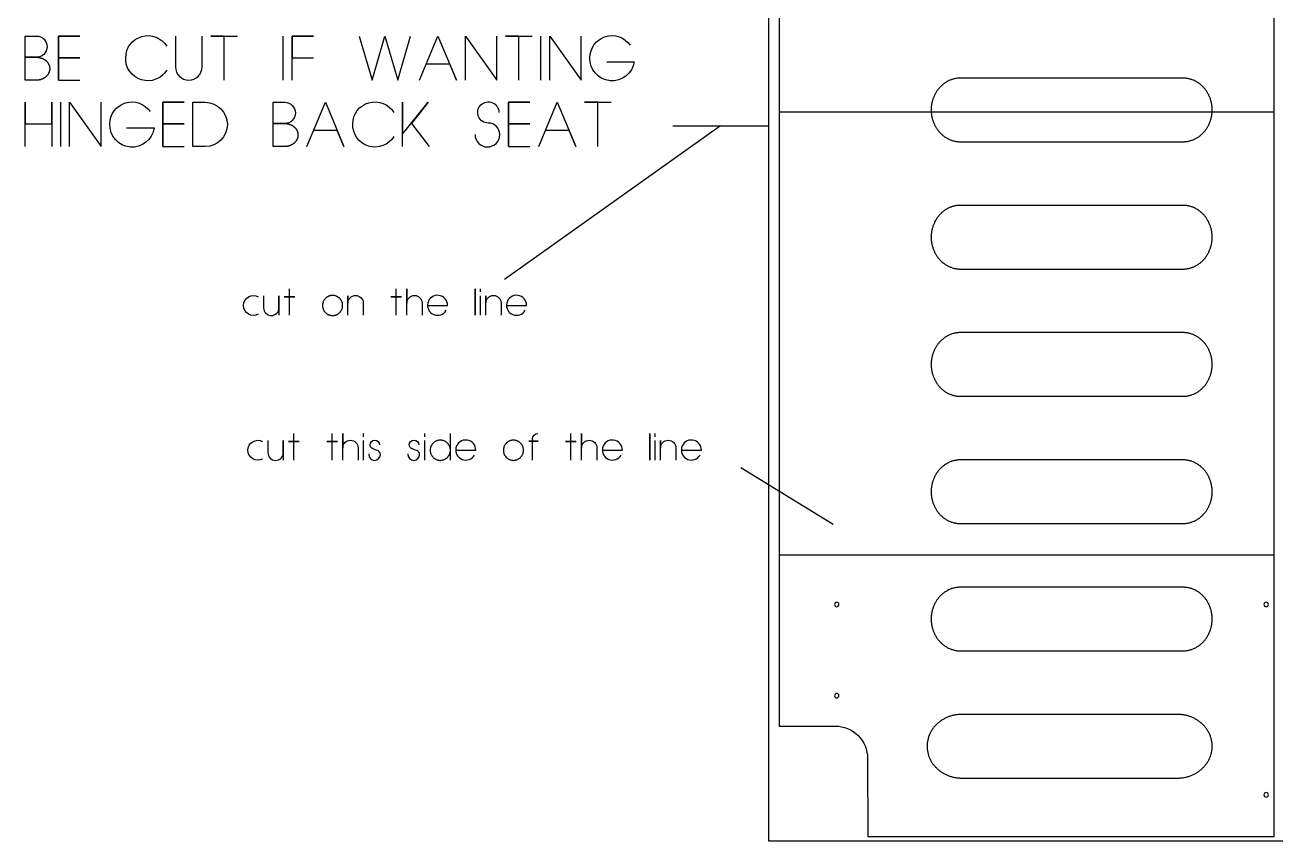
# Model space of a CAD drawing. Extents: x -841 to 5116, y -506 to 2808.
# Drawn here: x -841 to 574, y 0 to 923 of the extents above; entities that cross this region are included whole.
import ezdxf

# ---------------------------------------------------------------- set-up
doc = ezdxf.new("R2010")
doc.units = 0
for name, color, linetype in [('DEFAULT_LAYER', 1, 'CONTINUOUS'), ('DEFAULT_LAYER0', 1, 'CONTINUOUS'), ('LAYER_1', 18, 'CONTINUOUS'), ('T5_LOGOLAYER_2', 18, 'CONTINUOUS'), ('T5_LOGOLAYER_21', 18, 'CONTINUOUS')]:
    doc.layers.add(name, color=color, linetype=linetype)

msp = doc.modelspace()

# ---------------------------------------------------------------- linework, layer by layer
at = {"layer": 'DEFAULT_LAYER'}
for points in [[(12.3, 130), (75.7, 130, -0.414214), (112.3, 93.5), (112.4, 5), (572.3, 5), (572.3, 1643), (112.4, 1643), (112.4, 1557.7, -0.415394), (75.4, 1518), (12.4, 1518)], [(77.4, 270.1, 0.414214), (74.9, 267.6, 0.414214), (77.4, 265.1, 0.414214), (79.9, 267.6, 0.414214)], [(563.4, 270.1, 0.414214), (560.9, 267.6, 0.414214), (563.4, 265.1, 0.414214), (565.9, 267.6, 0.414214)]]:
    msp.add_lwpolyline(points, format="xyb", close=True, dxfattribs=at)
for points in [[(12.7, 825), (572.6, 825)], [(12.4, 323.6), (572.3, 323.6)]]:
    msp.add_lwpolyline(points, dxfattribs=at)
at = {"layer": 'DEFAULT_LAYER0'}
for points in [[(184.3, 827.2), (184.3, 826.3), (184.3, 825.3), (184.4, 824.4), (184.4, 823.5), (184.5, 822.6), (184.6, 821.7), (184.8, 820.8), (184.9, 819.9), (185.1, 819.1), (185.3, 818.2), (185.5, 817.3), (185.7, 816.5), (186, 815.7), (186.3, 814.8), (186.5, 814), (186.9, 813.2), (187.2, 812.4), (187.5, 811.6), (187.9, 810.8), (188.2, 810), (188.6, 809.3), (189, 808.5), (189.5, 807.8), (189.9, 807.1), (190.3, 806.4), (190.8, 805.7), (191.3, 805), (191.8, 804.3), (192.3, 803.6), (192.8, 803), (193.4, 802.4), (193.9, 801.7), (194.5, 801.1), (195.1, 800.5), (195.7, 800), (196.3, 799.4), (196.9, 798.9), (197.5, 798.3), (198.2, 797.8), (198.8, 797.3), (199.5, 796.9), (200.1, 796.4), (200.8, 796), (201.5, 795.5), (202.2, 795.1), (202.9, 794.7), (203.7, 794.4), (204.4, 794), (205.2, 793.7), (205.9, 793.4), (206.7, 793.1), (207.4, 792.8), (208.2, 792.6), (209, 792.3), (209.8, 792.1), (210.6, 791.9), (211.4, 791.8), (212.2, 791.6), (213, 791.5), (213.9, 791.4), (214.7, 791.3), (215.6, 791.2), (216.4, 791.2), (217.3, 791.2), (469.3, 791.2), (470.1, 791.2), (471, 791.2), (471.8, 791.3), (472.6, 791.4), (473.5, 791.5), (474.3, 791.6), (475.1, 791.8), (475.9, 791.9), (476.7, 792.1), (477.5, 792.3), (478.3, 792.6), (479.1, 792.8), (479.8, 793.1), (480.6, 793.4), (481.4, 793.7), (482.1, 794), (482.8, 794.4), (483.6, 794.7), (484.3, 795.1), (485, 795.5), (485.7, 796), (486.4, 796.4), (487, 796.9), (487.7, 797.3), (488.4, 797.8), (489, 798.3), (489.6, 798.9), (490.3, 799.4), (490.9, 800), (491.5, 800.5), (492, 801.1), (492.6, 801.7), (493.1, 802.4), (493.7, 803), (494.2, 803.6), (494.7, 804.3), (495.2, 805), (495.7, 805.7), (496.2, 806.4), (496.6, 807.1), (497.1, 807.8), (497.5, 808.5), (497.9, 809.3), (498.3, 810), (498.6, 810.8), (499, 811.6), (499.3, 812.4), (499.7, 813.2), (500, 814), (500.3, 814.8), (500.5, 815.7), (500.8, 816.5), (501, 817.3), (501.2, 818.2), (501.4, 819.1), (501.6, 819.9), (501.7, 820.8), (501.9, 821.7), (502, 822.6), (502.1, 823.5), (502.2, 824.4), (502.2, 825.3), (502.2, 826.3), (502.3, 827.2), (502.2, 828.1), (502.2, 829), (502.2, 830), (502.1, 830.9), (502, 831.8), (501.9, 832.7), (501.7, 833.6), (501.6, 834.5), (501.4, 835.3), (501.2, 836.2), (501, 837.1), (500.8, 837.9), (500.5, 838.7), (500.3, 839.6), (500, 840.4), (499.7, 841.2), (499.3, 842), (499, 842.8), (498.6, 843.6), (498.3, 844.4), (497.9, 845.1), (497.5, 845.9), (497.1, 846.6), (496.6, 847.3), (496.2, 848), (495.7, 848.7), (495.2, 849.4), (494.7, 850.1), (494.2, 850.8), (493.7, 851.4), (493.1, 852), (492.6, 852.7), (492, 853.3), (491.5, 853.8), (490.9, 854.4), (490.3, 855), (489.6, 855.5), (489, 856), (488.4, 856.6), (487.7, 857), (487, 857.5), (486.4, 858), (485.7, 858.4), (485, 858.9), (484.3, 859.3), (483.6, 859.6), (482.8, 860), (482.1, 860.4), (481.4, 860.7), (480.6, 861), (479.8, 861.3), (479.1, 861.6), (478.3, 861.8), (477.5, 862.1), (476.7, 862.3), (475.9, 862.5), (475.1, 862.6), (474.3, 862.8), (473.5, 862.9), (472.6, 863), (471.8, 863.1), (471, 863.2), (470.1, 863.2), (469.3, 863.2), (217.3, 863.2), (216.4, 863.2), (215.6, 863.2), (214.7, 863.1), (213.9, 863), (213, 862.9), (212.2, 862.8), (211.4, 862.6), (210.6, 862.5), (209.8, 862.3), (209, 862.1), (208.2, 861.8), (207.4, 861.6), (206.7, 861.3), (205.9, 861), (205.2, 860.7), (204.4, 860.4), (203.7, 860), (202.9, 859.6), (202.2, 859.3), (201.5, 858.9), (200.8, 858.4), (200.1, 858), (199.5, 857.5), (198.8, 857), (198.2, 856.6), (197.5, 856), (196.9, 855.5), (196.3, 855), (195.7, 854.4), (195.1, 853.8), (194.5, 853.3), (193.9, 852.7), (193.4, 852), (192.8, 851.4), (192.3, 850.8), (191.8, 850.1), (191.3, 849.4), (190.8, 848.7), (190.3, 848), (189.9, 847.3), (189.5, 846.6), (189, 845.9), (188.6, 845.1), (188.2, 844.4), (187.9, 843.6), (187.5, 842.8), (187.2, 842), (186.9, 841.2), (186.5, 840.4), (186.3, 839.6), (186, 838.7), (185.7, 837.9), (185.5, 837.1), (185.3, 836.2), (185.1, 835.3), (184.9, 834.5), (184.8, 833.6), (184.6, 832.7), (184.5, 831.8), (184.4, 830.9), (184.4, 830), (184.3, 829), (184.3, 828.1)], [(184.3, 683.2), (184.3, 682.3), (184.3, 681.3), (184.4, 680.4), (184.4, 679.5), (184.5, 678.6), (184.6, 677.7), (184.8, 676.8), (184.9, 675.9), (185.1, 675.1), (185.3, 674.2), (185.5, 673.3), (185.7, 672.5), (186, 671.7), (186.3, 670.8), (186.5, 670), (186.9, 669.2), (187.2, 668.4), (187.5, 667.6), (187.9, 666.8), (188.2, 666), (188.6, 665.3), (189, 664.5), (189.5, 663.8), (189.9, 663.1), (190.3, 662.4), (190.8, 661.7), (191.3, 661), (191.8, 660.3), (192.3, 659.6), (192.8, 659), (193.4, 658.4), (193.9, 657.7), (194.5, 657.1), (195.1, 656.5), (195.7, 656), (196.3, 655.4), (196.9, 654.9), (197.5, 654.3), (198.2, 653.8), (198.8, 653.3), (199.5, 652.9), (200.1, 652.4), (200.8, 652), (201.5, 651.5), (202.2, 651.1), (202.9, 650.7), (203.7, 650.4), (204.4, 650), (205.2, 649.7), (205.9, 649.4), (206.7, 649.1), (207.4, 648.8), (208.2, 648.6), (209, 648.3), (209.8, 648.1), (210.6, 647.9), (211.4, 647.8), (212.2, 647.6), (213, 647.5), (213.9, 647.4), (214.7, 647.3), (215.6, 647.2), (216.4, 647.2), (217.3, 647.2), (469.3, 647.2), (470.1, 647.2), (471, 647.2), (471.8, 647.3), (472.6, 647.4), (473.5, 647.5), (474.3, 647.6), (475.1, 647.8), (475.9, 647.9), (476.7, 648.1), (477.5, 648.3), (478.3, 648.6), (479.1, 648.8), (479.8, 649.1), (480.6, 649.4), (481.4, 649.7), (482.1, 650), (482.8, 650.4), (483.6, 650.7), (484.3, 651.1), (485, 651.5), (485.7, 652), (486.4, 652.4), (487, 652.9), (487.7, 653.3), (488.4, 653.8), (489, 654.3), (489.6, 654.9), (490.3, 655.4), (490.9, 656), (491.5, 656.5), (492, 657.1), (492.6, 657.7), (493.1, 658.4), (493.7, 659), (494.2, 659.6), (494.7, 660.3), (495.2, 661), (495.7, 661.7), (496.2, 662.4), (496.6, 663.1), (497.1, 663.8), (497.5, 664.5), (497.9, 665.3), (498.3, 666), (498.6, 666.8), (499, 667.6), (499.3, 668.4), (499.7, 669.2), (500, 670), (500.3, 670.8), (500.5, 671.7), (500.8, 672.5), (501, 673.3), (501.2, 674.2), (501.4, 675.1), (501.6, 675.9), (501.7, 676.8), (501.9, 677.7), (502, 678.6), (502.1, 679.5), (502.2, 680.4), (502.2, 681.3), (502.2, 682.3), (502.3, 683.2), (502.2, 684.1), (502.2, 685), (502.2, 686), (502.1, 686.9), (502, 687.8), (501.9, 688.7), (501.7, 689.6), (501.6, 690.5), (501.4, 691.3), (501.2, 692.2), (501, 693.1), (500.8, 693.9), (500.5, 694.7), (500.3, 695.6), (500, 696.4), (499.7, 697.2), (499.3, 698), (499, 698.8), (498.6, 699.6), (498.3, 700.4), (497.9, 701.1), (497.5, 701.9), (497.1, 702.6), (496.6, 703.3), (496.2, 704), (495.7, 704.7), (495.2, 705.4), (494.7, 706.1), (494.2, 706.8), (493.7, 707.4), (493.1, 708), (492.6, 708.7), (492, 709.3), (491.5, 709.8), (490.9, 710.4), (490.3, 711), (489.6, 711.5), (489, 712), (488.4, 712.6), (487.7, 713), (487, 713.5), (486.4, 714), (485.7, 714.4), (485, 714.9), (484.3, 715.3), (483.6, 715.6), (482.8, 716), (482.1, 716.4), (481.4, 716.7), (480.6, 717), (479.8, 717.3), (479.1, 717.6), (478.3, 717.8), (477.5, 718.1), (476.7, 718.3), (475.9, 718.5), (475.1, 718.6), (474.3, 718.8), (473.5, 718.9), (472.6, 719), (471.8, 719.1), (471, 719.2), (470.1, 719.2), (469.3, 719.2), (217.3, 719.2), (216.4, 719.2), (215.6, 719.2), (214.7, 719.1), (213.9, 719), (213, 718.9), (212.2, 718.8), (211.4, 718.6), (210.6, 718.5), (209.8, 718.3), (209, 718.1), (208.2, 717.8), (207.4, 717.6), (206.7, 717.3), (205.9, 717), (205.2, 716.7), (204.4, 716.4), (203.7, 716), (202.9, 715.6), (202.2, 715.3), (201.5, 714.9), (200.8, 714.4), (200.1, 714), (199.5, 713.5), (198.8, 713), (198.2, 712.6), (197.5, 712), (196.9, 711.5), (196.3, 711), (195.7, 710.4), (195.1, 709.8), (194.5, 709.3), (193.9, 708.7), (193.4, 708), (192.8, 707.4), (192.3, 706.8), (191.8, 706.1), (191.3, 705.4), (190.8, 704.7), (190.3, 704), (189.9, 703.3), (189.5, 702.6), (189, 701.9), (188.6, 701.1), (188.2, 700.4), (187.9, 699.6), (187.5, 698.8), (187.2, 698), (186.9, 697.2), (186.5, 696.4), (186.3, 695.6), (186, 694.7), (185.7, 693.9), (185.5, 693.1), (185.3, 692.2), (185.1, 691.3), (184.9, 690.5), (184.8, 689.6), (184.6, 688.7), (184.5, 687.8), (184.4, 686.9), (184.4, 686), (184.3, 685), (184.3, 684.1)], [(184.3, 539.2), (184.3, 538.3), (184.3, 537.3), (184.4, 536.4), (184.4, 535.5), (184.5, 534.6), (184.6, 533.7), (184.8, 532.8), (184.9, 531.9), (185.1, 531.1), (185.3, 530.2), (185.5, 529.3), (185.7, 528.5), (186, 527.7), (186.3, 526.8), (186.5, 526), (186.9, 525.2), (187.2, 524.4), (187.5, 523.6), (187.9, 522.8), (188.2, 522), (188.6, 521.3), (189, 520.5), (189.5, 519.8), (189.9, 519.1), (190.3, 518.4), (190.8, 517.7), (191.3, 517), (191.8, 516.3), (192.3, 515.6), (192.8, 515), (193.4, 514.4), (193.9, 513.7), (194.5, 513.1), (195.1, 512.5), (195.7, 512), (196.3, 511.4), (196.9, 510.9), (197.5, 510.3), (198.2, 509.8), (198.8, 509.3), (199.5, 508.9), (200.1, 508.4), (200.8, 508), (201.5, 507.5), (202.2, 507.1), (202.9, 506.7), (203.7, 506.4), (204.4, 506), (205.2, 505.7), (205.9, 505.4), (206.7, 505.1), (207.4, 504.8), (208.2, 504.6), (209, 504.3), (209.8, 504.1), (210.6, 503.9), (211.4, 503.8), (212.2, 503.6), (213, 503.5), (213.9, 503.4), (214.7, 503.3), (215.6, 503.2), (216.4, 503.2), (217.3, 503.2), (469.3, 503.2), (470.1, 503.2), (471, 503.2), (471.8, 503.3), (472.6, 503.4), (473.5, 503.5), (474.3, 503.6), (475.1, 503.8), (475.9, 503.9), (476.7, 504.1), (477.5, 504.3), (478.3, 504.6), (479.1, 504.8), (479.8, 505.1), (480.6, 505.4), (481.4, 505.7), (482.1, 506), (482.8, 506.4), (483.6, 506.7), (484.3, 507.1), (485, 507.5), (485.7, 508), (486.4, 508.4), (487, 508.9), (487.7, 509.3), (488.4, 509.8), (489, 510.3), (489.6, 510.9), (490.3, 511.4), (490.9, 512), (491.5, 512.5), (492, 513.1), (492.6, 513.7), (493.1, 514.4), (493.7, 515), (494.2, 515.6), (494.7, 516.3), (495.2, 517), (495.7, 517.7), (496.2, 518.4), (496.6, 519.1), (497.1, 519.8), (497.5, 520.5), (497.9, 521.3), (498.3, 522), (498.6, 522.8), (499, 523.6), (499.3, 524.4), (499.7, 525.2), (500, 526), (500.3, 526.8), (500.5, 527.7), (500.8, 528.5), (501, 529.3), (501.2, 530.2), (501.4, 531.1), (501.6, 531.9), (501.7, 532.8), (501.9, 533.7), (502, 534.6), (502.1, 535.5), (502.2, 536.4), (502.2, 537.3), (502.2, 538.3), (502.3, 539.2), (502.2, 540.1), (502.2, 541), (502.2, 542), (502.1, 542.9), (502, 543.8), (501.9, 544.7), (501.7, 545.6), (501.6, 546.5), (501.4, 547.3), (501.2, 548.2), (501, 549.1), (500.8, 549.9), (500.5, 550.7), (500.3, 551.6), (500, 552.4), (499.7, 553.2), (499.3, 554), (499, 554.8), (498.6, 555.6), (498.3, 556.4), (497.9, 557.1), (497.5, 557.9), (497.1, 558.6), (496.6, 559.3), (496.2, 560), (495.7, 560.7), (495.2, 561.4), (494.7, 562.1), (494.2, 562.8), (493.7, 563.4), (493.1, 564), (492.6, 564.7), (492, 565.3), (491.5, 565.8), (490.9, 566.4), (490.3, 567), (489.6, 567.5), (489, 568), (488.4, 568.6), (487.7, 569), (487, 569.5), (486.4, 570), (485.7, 570.4), (485, 570.9), (484.3, 571.3), (483.6, 571.6), (482.8, 572), (482.1, 572.4), (481.4, 572.7), (480.6, 573), (479.8, 573.3), (479.1, 573.6), (478.3, 573.8), (477.5, 574.1), (476.7, 574.3), (475.9, 574.5), (475.1, 574.6), (474.3, 574.8), (473.5, 574.9), (472.6, 575), (471.8, 575.1), (471, 575.2), (470.1, 575.2), (469.3, 575.2), (217.3, 575.2), (216.4, 575.2), (215.6, 575.2), (214.7, 575.1), (213.9, 575), (213, 574.9), (212.2, 574.8), (211.4, 574.6), (210.6, 574.5), (209.8, 574.3), (209, 574.1), (208.2, 573.8), (207.4, 573.6), (206.7, 573.3), (205.9, 573), (205.2, 572.7), (204.4, 572.4), (203.7, 572), (202.9, 571.6), (202.2, 571.3), (201.5, 570.9), (200.8, 570.4), (200.1, 570), (199.5, 569.5), (198.8, 569), (198.2, 568.6), (197.5, 568), (196.9, 567.5), (196.3, 567), (195.7, 566.4), (195.1, 565.8), (194.5, 565.3), (193.9, 564.7), (193.4, 564), (192.8, 563.4), (192.3, 562.8), (191.8, 562.1), (191.3, 561.4), (190.8, 560.7), (190.3, 560), (189.9, 559.3), (189.5, 558.6), (189, 557.9), (188.6, 557.1), (188.2, 556.4), (187.9, 555.6), (187.5, 554.8), (187.2, 554), (186.9, 553.2), (186.5, 552.4), (186.3, 551.6), (186, 550.7), (185.7, 549.9), (185.5, 549.1), (185.3, 548.2), (185.1, 547.3), (184.9, 546.5), (184.8, 545.6), (184.6, 544.7), (184.5, 543.8), (184.4, 542.9), (184.4, 542), (184.3, 541), (184.3, 540.1)], [(184.2, 395.2), (184.3, 394.3), (184.3, 393.3), (184.3, 392.4), (184.4, 391.5), (184.5, 390.6), (184.6, 389.7), (184.8, 388.8), (184.9, 387.9), (185.1, 387.1), (185.3, 386.2), (185.5, 385.3), (185.7, 384.5), (186, 383.6), (186.2, 382.8), (186.5, 382), (186.8, 381.2), (187.2, 380.4), (187.5, 379.6), (187.9, 378.8), (188.2, 378), (188.6, 377.3), (189, 376.5), (189.4, 375.8), (189.9, 375.1), (190.3, 374.4), (190.8, 373.7), (191.3, 373), (191.8, 372.3), (192.3, 371.6), (192.8, 371), (193.4, 370.4), (193.9, 369.7), (194.5, 369.1), (195.1, 368.5), (195.6, 368), (196.3, 367.4), (196.9, 366.9), (197.5, 366.3), (198.1, 365.8), (198.8, 365.3), (199.5, 364.9), (200.1, 364.4), (200.8, 364), (201.5, 363.5), (202.2, 363.1), (202.9, 362.7), (203.7, 362.4), (204.4, 362), (205.1, 361.7), (205.9, 361.4), (206.7, 361.1), (207.4, 360.8), (208.2, 360.6), (209, 360.3), (209.8, 360.1), (210.6, 359.9), (211.4, 359.8), (212.2, 359.6), (213, 359.5), (213.9, 359.4), (214.7, 359.3), (215.5, 359.2), (216.4, 359.2), (217.2, 359.2), (469.3, 359.2), (470.1, 359.2), (471, 359.2), (471.8, 359.3), (472.6, 359.4), (473.5, 359.5), (474.3, 359.6), (475.1, 359.8), (475.9, 359.9), (476.7, 360.1), (477.5, 360.3), (478.3, 360.6), (479.1, 360.8), (479.8, 361.1), (480.6, 361.4), (481.4, 361.7), (482.1, 362), (482.8, 362.4), (483.6, 362.7), (484.3, 363.1), (485, 363.5), (485.7, 364), (486.4, 364.4), (487, 364.9), (487.7, 365.3), (488.4, 365.8), (489, 366.3), (489.6, 366.9), (490.2, 367.4), (490.8, 368), (491.4, 368.5), (492, 369.1), (492.6, 369.7), (493.1, 370.4), (493.7, 371), (494.2, 371.6), (494.7, 372.3), (495.2, 373), (495.7, 373.7), (496.2, 374.4), (496.6, 375.1), (497, 375.8), (497.5, 376.5), (497.9, 377.3), (498.3, 378), (498.6, 378.8), (499, 379.6), (499.3, 380.4), (499.7, 381.2), (500, 382), (500.2, 382.8), (500.5, 383.6), (500.8, 384.5), (501, 385.3), (501.2, 386.2), (501.4, 387.1), (501.6, 387.9), (501.7, 388.8), (501.9, 389.7), (502, 390.6), (502.1, 391.5), (502.1, 392.4), (502.2, 393.3), (502.2, 394.3), (502.2, 395.2), (502.2, 396.1), (502.2, 397), (502.1, 398), (502.1, 398.9), (502, 399.8), (501.9, 400.7), (501.7, 401.6), (501.6, 402.4), (501.4, 403.3), (501.2, 404.2), (501, 405), (500.8, 405.9), (500.5, 406.7), (500.2, 407.6), (500, 408.4), (499.7, 409.2), (499.3, 410), (499, 410.8), (498.6, 411.6), (498.3, 412.4), (497.9, 413.1), (497.5, 413.9), (497, 414.6), (496.6, 415.3), (496.2, 416), (495.7, 416.7), (495.2, 417.4), (494.7, 418.1), (494.2, 418.8), (493.7, 419.4), (493.1, 420), (492.6, 420.6), (492, 421.3), (491.4, 421.8), (490.8, 422.4), (490.2, 423), (489.6, 423.5), (489, 424), (488.4, 424.6), (487.7, 425), (487, 425.5), (486.4, 426), (485.7, 426.4), (485, 426.8), (484.3, 427.3), (483.6, 427.6), (482.8, 428), (482.1, 428.4), (481.4, 428.7), (480.6, 429), (479.8, 429.3), (479.1, 429.6), (478.3, 429.8), (477.5, 430.1), (476.7, 430.3), (475.9, 430.5), (475.1, 430.6), (474.3, 430.8), (473.5, 430.9), (472.6, 431), (471.8, 431.1), (471, 431.1), (470.1, 431.2), (469.3, 431.2), (217.2, 431.2), (216.4, 431.2), (215.5, 431.1), (214.7, 431.1), (213.9, 431), (213, 430.9), (212.2, 430.8), (211.4, 430.6), (210.6, 430.5), (209.8, 430.3), (209, 430.1), (208.2, 429.8), (207.4, 429.6), (206.7, 429.3), (205.9, 429), (205.1, 428.7), (204.4, 428.4), (203.7, 428), (202.9, 427.6), (202.2, 427.3), (201.5, 426.8), (200.8, 426.4), (200.1, 426), (199.5, 425.5), (198.8, 425), (198.1, 424.6), (197.5, 424), (196.9, 423.5), (196.3, 423), (195.6, 422.4), (195.1, 421.8), (194.5, 421.3), (193.9, 420.6), (193.4, 420), (192.8, 419.4), (192.3, 418.8), (191.8, 418.1), (191.3, 417.4), (190.8, 416.7), (190.3, 416), (189.9, 415.3), (189.4, 414.6), (189, 413.9), (188.6, 413.1), (188.2, 412.4), (187.9, 411.6), (187.5, 410.8), (187.2, 410), (186.8, 409.2), (186.5, 408.4), (186.2, 407.6), (186, 406.7), (185.7, 405.9), (185.5, 405), (185.3, 404.2), (185.1, 403.3), (184.9, 402.4), (184.8, 401.6), (184.6, 400.7), (184.5, 399.8), (184.4, 398.9), (184.3, 398), (184.3, 397), (184.3, 396.1)], [(184.3, 251.2), (184.3, 250.2), (184.3, 249.3), (184.4, 248.4), (184.4, 247.5), (184.5, 246.6), (184.6, 245.7), (184.8, 244.8), (184.9, 243.9), (185.1, 243), (185.3, 242.2), (185.5, 241.3), (185.7, 240.4), (186, 239.6), (186.3, 238.8), (186.5, 238), (186.9, 237.1), (187.2, 236.3), (187.5, 235.5), (187.9, 234.8), (188.2, 234), (188.6, 233.2), (189, 232.5), (189.5, 231.7), (189.9, 231), (190.3, 230.3), (190.8, 229.6), (191.3, 228.9), (191.8, 228.3), (192.3, 227.6), (192.8, 226.9), (193.4, 226.3), (193.9, 225.7), (194.5, 225.1), (195.1, 224.5), (195.7, 223.9), (196.3, 223.4), (196.9, 222.8), (197.5, 222.3), (198.2, 221.8), (198.8, 221.3), (199.5, 220.8), (200.1, 220.4), (200.8, 219.9), (201.5, 219.5), (202.2, 219.1), (202.9, 218.7), (203.7, 218.3), (204.4, 218), (205.2, 217.7), (205.9, 217.3), (206.7, 217), (207.4, 216.8), (208.2, 216.5), (209, 216.3), (209.8, 216.1), (210.6, 215.9), (211.4, 215.7), (212.2, 215.6), (213, 215.4), (213.9, 215.3), (214.7, 215.3), (215.6, 215.2), (216.4, 215.2), (217.3, 215.2), (469.3, 215.2), (470.1, 215.2), (471, 215.2), (471.8, 215.3), (472.6, 215.3), (473.5, 215.4), (474.3, 215.6), (475.1, 215.7), (475.9, 215.9), (476.7, 216.1), (477.5, 216.3), (478.3, 216.5), (479.1, 216.8), (479.8, 217), (480.6, 217.3), (481.4, 217.7), (482.1, 218), (482.8, 218.3), (483.6, 218.7), (484.3, 219.1), (485, 219.5), (485.7, 219.9), (486.4, 220.4), (487, 220.8), (487.7, 221.3), (488.4, 221.8), (489, 222.3), (489.6, 222.8), (490.3, 223.4), (490.9, 223.9), (491.5, 224.5), (492, 225.1), (492.6, 225.7), (493.1, 226.3), (493.7, 226.9), (494.2, 227.6), (494.7, 228.3), (495.2, 228.9), (495.7, 229.6), (496.2, 230.3), (496.6, 231), (497.1, 231.7), (497.5, 232.5), (497.9, 233.2), (498.3, 234), (498.6, 234.8), (499, 235.5), (499.3, 236.3), (499.7, 237.1), (500, 238), (500.3, 238.8), (500.5, 239.6), (500.8, 240.4), (501, 241.3), (501.2, 242.2), (501.4, 243), (501.6, 243.9), (501.7, 244.8), (501.9, 245.7), (502, 246.6), (502.1, 247.5), (502.2, 248.4), (502.2, 249.3), (502.2, 250.2), (502.3, 251.2), (502.2, 252.1), (502.2, 253), (502.2, 253.9), (502.1, 254.8), (502, 255.7), (501.9, 256.6), (501.7, 257.5), (501.6, 258.4), (501.4, 259.3), (501.2, 260.2), (501, 261), (500.8, 261.9), (500.5, 262.7), (500.3, 263.5), (500, 264.4), (499.7, 265.2), (499.3, 266), (499, 266.8), (498.6, 267.5), (498.3, 268.3), (497.9, 269.1), (497.5, 269.8), (497.1, 270.6), (496.6, 271.3), (496.2, 272), (495.7, 272.7), (495.2, 273.4), (494.7, 274.1), (494.2, 274.7), (493.7, 275.4), (493.1, 276), (492.6, 276.6), (492, 277.2), (491.5, 277.8), (490.9, 278.4), (490.3, 278.9), (489.6, 279.5), (489, 280), (488.4, 280.5), (487.7, 281), (487, 281.5), (486.4, 281.9), (485.7, 282.4), (485, 282.8), (484.3, 283.2), (483.6, 283.6), (482.8, 284), (482.1, 284.3), (481.4, 284.7), (480.6, 285), (479.8, 285.3), (479.1, 285.5), (478.3, 285.8), (477.5, 286), (476.7, 286.2), (475.9, 286.4), (475.1, 286.6), (474.3, 286.7), (473.5, 286.9), (472.6, 287), (471.8, 287), (471, 287.1), (470.1, 287.1), (469.3, 287.2), (217.3, 287.2), (216.4, 287.1), (215.6, 287.1), (214.7, 287), (213.9, 287), (213, 286.9), (212.2, 286.7), (211.4, 286.6), (210.6, 286.4), (209.8, 286.2), (209, 286), (208.2, 285.8), (207.4, 285.5), (206.7, 285.3), (205.9, 285), (205.2, 284.7), (204.4, 284.3), (203.7, 284), (202.9, 283.6), (202.2, 283.2), (201.5, 282.8), (200.8, 282.4), (200.1, 281.9), (199.5, 281.5), (198.8, 281), (198.2, 280.5), (197.5, 280), (196.9, 279.5), (196.3, 278.9), (195.7, 278.4), (195.1, 277.8), (194.5, 277.2), (193.9, 276.6), (193.4, 276), (192.8, 275.4), (192.3, 274.7), (191.8, 274.1), (191.3, 273.4), (190.8, 272.7), (190.3, 272), (189.9, 271.3), (189.5, 270.6), (189, 269.8), (188.6, 269.1), (188.2, 268.3), (187.9, 267.5), (187.5, 266.8), (187.2, 266), (186.9, 265.2), (186.5, 264.4), (186.3, 263.5), (186, 262.7), (185.7, 261.9), (185.5, 261), (185.3, 260.2), (185.1, 259.3), (184.9, 258.4), (184.8, 257.5), (184.6, 256.6), (184.5, 255.7), (184.4, 254.8), (184.4, 253.9), (184.3, 253), (184.3, 252.1)], [(179.7, 107.2), (179.7, 106.3), (179.7, 105.3), (179.8, 104.4), (179.9, 103.5), (180, 102.6), (180.1, 101.7), (180.3, 100.8), (180.5, 99.9), (180.7, 99.1), (180.9, 98.2), (181.1, 97.3), (181.4, 96.5), (181.7, 95.7), (182, 94.8), (182.4, 94), (182.7, 93.2), (183.1, 92.4), (183.5, 91.6), (183.9, 90.8), (184.4, 90), (184.8, 89.3), (185.3, 88.5), (185.8, 87.8), (186.3, 87.1), (186.9, 86.4), (187.4, 85.7), (188, 85), (188.6, 84.3), (189.2, 83.6), (189.8, 83), (190.5, 82.4), (191.1, 81.7), (191.8, 81.1), (192.5, 80.5), (193.2, 80), (193.9, 79.4), (194.6, 78.9), (195.4, 78.3), (196.1, 77.8), (196.9, 77.3), (197.7, 76.9), (198.5, 76.4), (199.3, 76), (200.1, 75.5), (201, 75.1), (201.8, 74.7), (202.7, 74.4), (203.5, 74), (204.4, 73.7), (205.3, 73.4), (206.2, 73.1), (207.1, 72.8), (208.1, 72.6), (209, 72.3), (209.9, 72.1), (210.9, 71.9), (211.8, 71.8), (212.8, 71.6), (213.8, 71.5), (214.8, 71.4), (215.8, 71.3), (216.8, 71.2), (217.8, 71.2), (218.8, 71.2), (463.2, 71.2), (464.2, 71.2), (465.2, 71.2), (466.2, 71.3), (467.2, 71.4), (468.1, 71.5), (469.1, 71.6), (470.1, 71.8), (471, 71.9), (472, 72.1), (472.9, 72.3), (473.9, 72.6), (474.8, 72.8), (475.7, 73.1), (476.6, 73.4), (477.5, 73.7), (478.4, 74), (479.2, 74.4), (480.1, 74.7), (481, 75.1), (481.8, 75.5), (482.6, 76), (483.4, 76.4), (484.2, 76.9), (485, 77.3), (485.8, 77.8), (486.6, 78.3), (487.3, 78.9), (488, 79.4), (488.7, 80), (489.4, 80.5), (490.1, 81.1), (490.8, 81.7), (491.5, 82.4), (492.1, 83), (492.7, 83.6), (493.3, 84.3), (493.9, 85), (494.5, 85.7), (495, 86.4), (495.6, 87.1), (496.1, 87.8), (496.6, 88.5), (497.1, 89.3), (497.5, 90), (498, 90.8), (498.4, 91.6), (498.8, 92.4), (499.2, 93.2), (499.5, 94), (499.9, 94.8), (500.2, 95.7), (500.5, 96.5), (500.8, 97.3), (501, 98.2), (501.3, 99.1), (501.5, 99.9), (501.6, 100.8), (501.8, 101.7), (501.9, 102.6), (502.1, 103.5), (502.1, 104.4), (502.2, 105.3), (502.2, 106.3), (502.3, 107.2), (502.2, 108.1), (502.2, 109), (502.1, 110), (502.1, 110.9), (501.9, 111.8), (501.8, 112.7), (501.6, 113.6), (501.5, 114.5), (501.3, 115.3), (501, 116.2), (500.8, 117.1), (500.5, 117.9), (500.2, 118.7), (499.9, 119.6), (499.5, 120.4), (499.2, 121.2), (498.8, 122), (498.4, 122.8), (498, 123.6), (497.5, 124.4), (497.1, 125.1), (496.6, 125.9), (496.1, 126.6), (495.6, 127.3), (495, 128), (494.5, 128.7), (493.9, 129.4), (493.3, 130.1), (492.7, 130.8), (492.1, 131.4), (491.5, 132), (490.8, 132.7), (490.1, 133.3), (489.4, 133.8), (488.7, 134.4), (488, 135), (487.3, 135.5), (486.6, 136), (485.8, 136.6), (485, 137), (484.2, 137.5), (483.4, 138), (482.6, 138.4), (481.8, 138.9), (481, 139.3), (480.1, 139.6), (479.2, 140), (478.4, 140.4), (477.5, 140.7), (476.6, 141), (475.7, 141.3), (474.8, 141.6), (473.9, 141.8), (472.9, 142.1), (472, 142.3), (471, 142.5), (470.1, 142.6), (469.1, 142.8), (468.1, 142.9), (467.2, 143), (466.2, 143.1), (465.2, 143.2), (464.2, 143.2), (463.2, 143.2), (218.8, 143.2), (217.8, 143.2), (216.8, 143.2), (215.8, 143.1), (214.8, 143), (213.8, 142.9), (212.8, 142.8), (211.8, 142.6), (210.9, 142.5), (209.9, 142.3), (209, 142.1), (208.1, 141.8), (207.1, 141.6), (206.2, 141.3), (205.3, 141), (204.4, 140.7), (203.5, 140.4), (202.7, 140), (201.8, 139.6), (201, 139.3), (200.1, 138.9), (199.3, 138.4), (198.5, 138), (197.7, 137.5), (196.9, 137), (196.1, 136.6), (195.4, 136), (194.6, 135.5), (193.9, 135), (193.2, 134.4), (192.5, 133.8), (191.8, 133.3), (191.1, 132.7), (190.5, 132), (189.8, 131.4), (189.2, 130.8), (188.6, 130.1), (188, 129.4), (187.4, 128.7), (186.9, 128), (186.3, 127.3), (185.8, 126.6), (185.3, 125.9), (184.8, 125.1), (184.4, 124.4), (183.9, 123.6), (183.5, 122.8), (183.1, 122), (182.7, 121.2), (182.4, 120.4), (182, 119.6), (181.7, 118.7), (181.4, 117.9), (181.1, 117.1), (180.9, 116.2), (180.7, 115.3), (180.5, 114.5), (180.3, 113.6), (180.1, 112.7), (180, 111.8), (179.9, 110.9), (179.8, 110), (179.7, 109), (179.7, 108.1)]]:
    msp.add_lwpolyline(points, close=True, dxfattribs=at)
for points in [[(77.4, 166.9, 0.414214), (74.9, 164.4, 0.414214), (77.4, 161.9, 0.414214), (79.9, 164.4, 0.414214)], [(563.4, 54.7, 0.414214), (560.9, 52.2, 0.414214), (563.4, 49.7, 0.414214), (565.9, 52.2, 0.414214)]]:
    msp.add_lwpolyline(points, format="xyb", close=True, dxfattribs=at)
at = {"layer": 'LAYER_1'}
msp.add_lwpolyline([(0, 0), (1220, 0), (1220, 2440), (0, 2440)], close=True, dxfattribs=at)
at = {"layer": 'T5_LOGOLAYER_2'}
for points in [[(-841.2, 860.8), (-841.2, 910.8), (-828.2, 910.8, -1), (-828.2, 886.8), (-841.2, 886.8), (-828.2, 886.8), (-827.8, 886.8), (-827.5, 886.8), (-827.1, 886.8), (-826.7, 886.8), (-826.3, 886.7), (-826, 886.7), (-825.6, 886.6), (-825.2, 886.6), (-824.9, 886.5), (-824.5, 886.4), (-824.1, 886.3), (-823.8, 886.3), (-823.4, 886.2), (-823.1, 886), (-822.8, 885.9), (-822.4, 885.8), (-822.1, 885.7), (-821.8, 885.6), (-821.4, 885.4), (-821.1, 885.3), (-820.8, 885.1), (-820.5, 885), (-820.2, 884.8), (-819.9, 884.6), (-819.6, 884.4), (-819.3, 884.3), (-819, 884.1), (-818.7, 883.9), (-818.5, 883.7), (-818.2, 883.5), (-817.9, 883.2), (-817.7, 883), (-817.4, 882.8), (-817.2, 882.6), (-816.9, 882.3), (-816.7, 882.1), (-816.5, 881.9), (-816.3, 881.6), (-816, 881.4), (-815.8, 881.1), (-815.6, 880.8), (-815.5, 880.6), (-815.3, 880.3), (-815.1, 880), (-814.9, 879.8), (-814.8, 879.5), (-814.6, 879.2), (-814.5, 878.9), (-814.3, 878.6), (-814.2, 878.3), (-814.1, 878), (-814, 877.7), (-813.9, 877.4), (-813.8, 877.1), (-813.7, 876.8), (-813.6, 876.5), (-813.5, 876.1), (-813.5, 875.8), (-813.4, 875.5), (-813.4, 875.2), (-813.3, 874.8), (-813.3, 874.5), (-813.3, 874.2), (-813.3, 873.8), (-813.3, 873.5), (-813.3, 873.2), (-813.3, 872.8), (-813.4, 872.5), (-813.4, 872.2), (-813.5, 871.9), (-813.5, 871.5), (-813.6, 871.2), (-813.7, 870.9), (-813.8, 870.6), (-813.9, 870.3), (-814, 870), (-814.1, 869.7), (-814.2, 869.4), (-814.3, 869.1), (-814.5, 868.8), (-814.6, 868.5), (-814.8, 868.2), (-814.9, 867.9), (-815.1, 867.6), (-815.3, 867.4), (-815.5, 867.1), (-815.6, 866.8), (-815.8, 866.6), (-816, 866.3), (-816.3, 866.1), (-816.5, 865.8), (-816.7, 865.6), (-816.9, 865.3), (-817.2, 865.1), (-817.4, 864.9), (-817.7, 864.6), (-817.9, 864.4), (-818.2, 864.2), (-818.5, 864), (-818.7, 863.8), (-819, 863.6), (-819.3, 863.4), (-819.6, 863.2), (-819.9, 863.1), (-820.2, 862.9), (-820.5, 862.7), (-820.8, 862.6), (-821.1, 862.4), (-821.4, 862.3), (-821.8, 862.1), (-822.1, 862), (-822.4, 861.9), (-822.8, 861.7), (-823.1, 861.6), (-823.4, 861.5), (-823.8, 861.4), (-824.1, 861.3), (-824.5, 861.2), (-824.9, 861.2), (-825.2, 861.1), (-825.6, 861), (-826, 861), (-826.3, 860.9), (-826.7, 860.9), (-827.1, 860.9), (-827.5, 860.9), (-827.8, 860.8), (-828.2, 860.8)], [(-651.2, 785.8), (-651.2, 835.8), (-637.2, 835.8, -1), (-637.2, 785.8)], [(-560.3, 785.8), (-560.3, 835.8), (-547.3, 835.8, -1), (-547.3, 811.8), (-560.3, 811.8), (-547.3, 811.8), (-546.9, 811.8), (-546.5, 811.8), (-546.1, 811.8), (-545.7, 811.8), (-545.4, 811.7), (-545, 811.7), (-544.6, 811.6), (-544.2, 811.6), (-543.9, 811.5), (-543.5, 811.4), (-543.2, 811.3), (-542.8, 811.3), (-542.5, 811.2), (-542.1, 811), (-541.8, 810.9), (-541.4, 810.8), (-541.1, 810.7), (-540.8, 810.6), (-540.5, 810.4), (-540.1, 810.3), (-539.8, 810.1), (-539.5, 810), (-539.2, 809.8), (-538.9, 809.6), (-538.6, 809.4), (-538.3, 809.3), (-538, 809.1), (-537.8, 808.9), (-537.5, 808.7), (-537.2, 808.5), (-537, 808.2), (-536.7, 808), (-536.4, 807.8), (-536.2, 807.6), (-536, 807.3), (-535.7, 807.1), (-535.5, 806.9), (-535.3, 806.6), (-535.1, 806.4), (-534.9, 806.1), (-534.7, 805.8), (-534.5, 805.6), (-534.3, 805.3), (-534.1, 805), (-534, 804.8), (-533.8, 804.5), (-533.6, 804.2), (-533.5, 803.9), (-533.4, 803.6), (-533.2, 803.3), (-533.1, 803), (-533, 802.7), (-532.9, 802.4), (-532.8, 802.1), (-532.7, 801.8), (-532.6, 801.5), (-532.6, 801.1), (-532.5, 800.8), (-532.4, 800.5), (-532.4, 800.2), (-532.4, 799.8), (-532.3, 799.5), (-532.3, 799.2), (-532.3, 798.8), (-532.3, 798.5), (-532.3, 798.2), (-532.4, 797.8), (-532.4, 797.5), (-532.4, 797.2), (-532.5, 796.9), (-532.6, 796.5), (-532.6, 796.2), (-532.7, 795.9), (-532.8, 795.6), (-532.9, 795.3), (-533, 795), (-533.1, 794.7), (-533.2, 794.4), (-533.4, 794.1), (-533.5, 793.8), (-533.6, 793.5), (-533.8, 793.2), (-534, 792.9), (-534.1, 792.6), (-534.3, 792.4), (-534.5, 792.1), (-534.7, 791.8), (-534.9, 791.6), (-535.1, 791.3), (-535.3, 791.1), (-535.5, 790.8), (-535.7, 790.6), (-536, 790.3), (-536.2, 790.1), (-536.4, 789.9), (-536.7, 789.6), (-537, 789.4), (-537.2, 789.2), (-537.5, 789), (-537.8, 788.8), (-538, 788.6), (-538.3, 788.4), (-538.6, 788.2), (-538.9, 788.1), (-539.2, 787.9), (-539.5, 787.7), (-539.8, 787.6), (-540.1, 787.4), (-540.5, 787.3), (-540.8, 787.1), (-541.1, 787), (-541.4, 786.9), (-541.8, 786.7), (-542.1, 786.6), (-542.5, 786.5), (-542.8, 786.4), (-543.2, 786.3), (-543.5, 786.2), (-543.9, 786.2), (-544.2, 786.1), (-544.6, 786), (-545, 786), (-545.4, 785.9), (-545.7, 785.9), (-546.1, 785.9), (-546.5, 785.9), (-546.9, 785.8), (-547.3, 785.8)]]:
    msp.add_lwpolyline(points, format="xyb", close=True, dxfattribs=at)
for points in [[(-803.3, 860.8), (-803.3, 910.8), (-779.3, 910.8), (-803.3, 910.8), (-803.3, 886.3), (-779.3, 886.3), (-803.3, 886.3), (-803.3, 860.8), (-779.3, 860.8)], [(-615.9, 860.8), (-615.9, 910.8), (-630.9, 910.8), (-600.9, 910.8)], [(-548.9, 860.8), (-548.9, 910.8)], [(-538.9, 860.8), (-538.9, 910.8), (-514.9, 910.8), (-538.9, 910.8), (-538.9, 886.3), (-514.9, 886.3)], [(-462.9, 910.8), (-448.4, 860.8), (-433.9, 910.8), (-419.4, 860.8), (-404.9, 910.8)], [(-394.9, 860.8), (-373.9, 910.8), (-352.9, 860.8), (-360.4, 878.8), (-386.9, 878.8)], [(-342.9, 860.8), (-342.9, 910.8), (-307.4, 860.8), (-307.4, 910.8)], [(-282.4, 860.8), (-282.4, 910.8), (-297.4, 910.8), (-267.4, 910.8)], [(-257.4, 860.8), (-257.4, 910.8)], [(-247.4, 860.8), (-247.4, 910.8), (-211.9, 860.8), (-211.9, 910.8)], [(-841.2, 785.8), (-841.2, 835.8), (-841.2, 811.3), (-810.7, 811.3), (-810.7, 835.8), (-810.7, 785.8)], [(-800.7, 785.8), (-800.7, 835.8)], [(-790.7, 785.8), (-790.7, 835.8), (-755.2, 785.8), (-755.2, 835.8)], [(-685.2, 785.8), (-685.2, 835.8), (-661.2, 835.8), (-685.2, 835.8), (-685.2, 811.3), (-661.2, 811.3), (-685.2, 811.3), (-685.2, 785.8), (-661.2, 785.8)], [(-522.3, 785.8), (-501.3, 835.8), (-480.3, 785.8), (-487.8, 803.8), (-514.3, 803.8)], [(-413.9, 785.8), (-413.9, 835.8), (-413.9, 799.8), (-384.9, 835.8), (-403.9, 811.8), (-383.9, 785.8)], [(-293.9, 785.8), (-293.9, 835.8), (-269.9, 835.8), (-293.9, 835.8), (-293.9, 811.3), (-269.9, 811.3), (-293.9, 811.3), (-293.9, 785.8), (-269.9, 785.8)], [(-259.9, 785.8), (-238.9, 835.8), (-217.9, 785.8), (-225.4, 803.8), (-251.9, 803.8)], [(-192.9, 785.8), (-192.9, 835.8), (-207.9, 835.8), (-177.9, 835.8)], [(-54.1, 809.1), (-298.6, 635.4)], [(-541.8, 594.8), (-541.8, 615.8), (-547.8, 615.8), (-535.8, 615.8), (-541.8, 615.8), (-541.8, 624.8)], [(-421.2, 594.8), (-421.2, 615.8), (-427.2, 615.8), (-415.2, 615.8), (-421.2, 615.8), (-421.2, 624.8)], [(-325.8, 621.2), (-325.8, 624.8)], [(-325.8, 594.8), (-325.8, 617)], [(-536.9, 431), (-536.9, 452), (-542.9, 452), (-530.9, 452), (-536.9, 452), (-536.9, 461)], [(-493.7, 431), (-493.7, 452), (-499.7, 452), (-487.7, 452), (-493.7, 452), (-493.7, 461)], [(-458.3, 457.4), (-458.3, 461)], [(-458.3, 431), (-458.3, 453.2)], [(-388.7, 457.4), (-388.7, 461)], [(-388.7, 431), (-388.7, 453.2)], [(-359.9, 431), (-359.9, 442.1), (-359.9, 442.7), (-359.9, 443.3), (-360, 443.9), (-360.1, 444.4), (-360.2, 445), (-360.4, 445.5), (-360.6, 446.1), (-360.8, 446.6), (-361, 447.1), (-361.3, 447.6), (-361.5, 448), (-361.8, 448.5), (-362.2, 449), (-362.5, 449.4), (-362.9, 449.8), (-363.2, 450.2), (-363.6, 450.6), (-364, 450.9), (-364.5, 451.3), (-364.9, 451.6), (-365.4, 451.9), (-365.9, 452.2), (-366.3, 452.4), (-366.9, 452.6), (-367.4, 452.8), (-367.9, 453), (-368.4, 453.2), (-369, 453.3), (-369.6, 453.4), (-370.1, 453.5), (-370.7, 453.5), (-371.3, 453.5), (-371.9, 453.5), (-372.5, 453.5), (-373, 453.4), (-373.6, 453.3), (-374.1, 453.2), (-374.7, 453), (-375.2, 452.8), (-375.7, 452.6), (-376.2, 452.4), (-376.7, 452.2), (-377.2, 451.9), (-377.7, 451.6), (-378.1, 451.3), (-378.5, 450.9), (-379, 450.6), (-379.4, 450.2), (-379.7, 449.8), (-380.1, 449.4), (-380.4, 449), (-380.7, 448.5), (-381, 448), (-381.3, 447.6), (-381.6, 447.1), (-381.8, 446.6), (-382, 446.1), (-382.2, 445.5), (-382.3, 445), (-382.5, 444.4), (-382.6, 443.9), (-382.6, 443.3), (-382.7, 442.7), (-382.7, 442.1), (-382.7, 441.5), (-382.6, 441), (-382.6, 440.4), (-382.5, 439.8), (-382.3, 439.3), (-382.2, 438.7), (-382, 438.2), (-381.8, 437.7), (-381.6, 437.2), (-381.3, 436.7), (-381, 436.2), (-380.7, 435.8), (-380.4, 435.3), (-380.1, 434.9), (-379.7, 434.5), (-379.4, 434.1), (-379, 433.7), (-378.5, 433.3), (-378.1, 433), (-377.7, 432.7), (-377.2, 432.4), (-376.7, 432.1), (-376.2, 431.9), (-375.7, 431.6), (-375.2, 431.4), (-374.7, 431.2), (-374.1, 431.1), (-373.6, 431), (-373, 430.9), (-372.5, 430.8), (-371.9, 430.7), (-371.3, 430.7), (-370.7, 430.7), (-370.1, 430.8), (-369.6, 430.9), (-369, 431), (-368.4, 431.1), (-367.9, 431.2), (-367.4, 431.4), (-366.9, 431.6), (-366.3, 431.9), (-365.9, 432.1), (-365.4, 432.4), (-364.9, 432.7), (-364.5, 433), (-364, 433.3), (-363.6, 433.7), (-363.2, 434.1), (-362.9, 434.5), (-362.5, 434.9), (-362.2, 435.3), (-361.8, 435.8), (-361.5, 436.2), (-361.3, 436.7), (-361, 437.2), (-360.8, 437.7), (-360.6, 438.2), (-360.4, 438.7), (-360.2, 439.3), (-360.1, 439.8), (-360, 440.4), (-359.9, 441), (-359.9, 441.5), (-359.9, 442.1), (-359.9, 461)], [(-223.4, 431), (-223.4, 452), (-229.4, 452), (-217.4, 452), (-223.4, 452), (-223.4, 461)], [(-128, 457.4), (-128, 461)], [(-128, 431), (-128, 453.2)], [(73.3, 358), (-31.3, 422.3)]]:
    msp.add_lwpolyline(points, dxfattribs=at)
for points in [[(-680.8, 872.3, -0.77786), (-727.3, 886.3, -0.756443), (-680.8, 899.3)], [(-670.9, 910.8), (-670.9, 875.8, 1), (-640.9, 875.8), (-640.9, 910.8)], [(-182.9, 881.8), (-151.9, 881.8, -0.955296), (-201.9, 886.3, -0.741566), (-156.4, 900.3)], [(-726.2, 806.8), (-695.2, 806.8, -0.955296), (-745.2, 811.3, -0.741566), (-699.7, 825.3)], [(-423.8, 797.3, -0.77786), (-470.3, 811.3, -0.756443), (-423.8, 824.3)], [(-331.9, 799.3, 1), (-303.9, 799.3, 0.415385), (-316.9, 812.3, -0.668438), (-325.4, 832.8, -0.668438), (-304.9, 824.3)], [(-409.2, 594.8), (-409.2, 624.8), (-409.2, 608.6, -1), (-391.8, 608.6), (-391.8, 594.8)], [(-577.2, 596, -0.569347), (-593.9, 605.9, -0.569347), (-577.2, 615.8)], [(-571.2, 617), (-571.2, 603.2, 1), (-553.8, 603.2), (-553.8, 617), (-553.8, 594.8)], [(-475.8, 594.8), (-475.8, 617), (-475.8, 608.6, -1), (-458.4, 608.6), (-458.4, 594.8)], [(-385.2, 605.9), (-363, 605.9, 0.90232), (-385.4, 608.7, 0.862347), (-364.5, 600.5)], [(-319.8, 594.8), (-319.8, 617), (-319.8, 608.6, -1), (-302.4, 608.6), (-302.4, 594.8)], [(-295.8, 605.9), (-273.6, 605.9, 0.90232), (-296, 608.7, 0.862347), (-275.1, 600.5)], [(-572.3, 432.2, -0.569347), (-589, 442.1, -0.569347), (-572.3, 452)], [(-566.3, 453.2), (-566.3, 439.4, 1), (-548.9, 439.4), (-548.9, 453.2), (-548.9, 431)], [(-481.7, 431), (-481.7, 461), (-481.7, 444.8, -1), (-464.3, 444.8), (-464.3, 431)], [(-442.7, 441.8), (-443.9, 442.4), (-444.8, 442.7), (-446.3, 443.3), (-447.2, 443.6), (-447.5, 443.6, -0.313298), (-450.8, 448.1, -1), (-440, 448.1)], [(-398.3, 441.8), (-399.5, 442.4), (-400.4, 442.7), (-401.9, 443.3), (-402.8, 443.6), (-403.1, 443.6, -0.313298), (-406.4, 448.1, -1), (-395.6, 448.1)], [(-353.3, 442.1), (-331.1, 442.1, 0.90232), (-353.5, 444.9, 0.862347), (-332.6, 436.7)], [(-266.9, 431), (-266.9, 452.3), (-271.1, 452.3), (-260.6, 452.3), (-266.9, 452.3), (-266.9, 455, -0.413333), (-260.9, 461)], [(-211.4, 431), (-211.4, 461), (-211.4, 444.8, -1), (-194, 444.8), (-194, 431)], [(-187.4, 442.1), (-165.2, 442.1, 0.90232), (-187.6, 444.9, 0.862347), (-166.7, 436.7)], [(-122, 431), (-122, 453.2), (-122, 444.8, -1), (-104.6, 444.8), (-104.6, 431)], [(-98, 442.1), (-75.8, 442.1, 0.90232), (-98.2, 444.9, 0.862347), (-77.3, 436.7)], [(-452.3, 437.9), (-452.3, 437.3, 1), (-439.1, 437.3, 0.329104), (-442.4, 441.8)], [(-407.9, 437.9), (-407.9, 437.3, 1), (-394.7, 437.3, 0.329104), (-398, 441.8)]]:
    msp.add_lwpolyline(points, format="xyb", dxfattribs=at)
for points in [[(-331.8, 594.8), (-331.8, 624.8)], [(-493.2, 594.5), (-492.6, 594.5), (-492, 594.6), (-491.4, 594.7), (-490.9, 594.8), (-490.3, 594.9), (-489.8, 595), (-489.2, 595.2), (-488.7, 595.4), (-488.2, 595.6), (-487.7, 595.9), (-487.2, 596.2), (-486.8, 596.5), (-486.3, 596.8), (-485.9, 597.1), (-485.5, 597.5), (-485.1, 597.9), (-484.7, 598.3), (-484.4, 598.7), (-484, 599.1), (-483.7, 599.6), (-483.4, 600), (-483.1, 600.5), (-482.9, 601), (-482.7, 601.5), (-482.4, 602), (-482.3, 602.5), (-482.1, 603.1), (-482, 603.6), (-481.9, 604.2), (-481.8, 604.8), (-481.8, 605.3), (-481.8, 605.9), (-481.8, 606.5), (-481.8, 607.1), (-481.9, 607.7), (-482, 608.2), (-482.1, 608.8), (-482.3, 609.3), (-482.4, 609.8), (-482.7, 610.4), (-482.9, 610.9), (-483.1, 611.4), (-483.4, 611.8), (-483.7, 612.3), (-484, 612.7), (-484.4, 613.2), (-484.7, 613.6), (-485.1, 614), (-485.5, 614.4), (-485.9, 614.7), (-486.3, 615.1), (-486.8, 615.4), (-487.2, 615.7), (-487.7, 615.9), (-488.2, 616.2), (-488.7, 616.4), (-489.2, 616.6), (-489.8, 616.8), (-490.3, 617), (-490.9, 617.1), (-491.4, 617.2), (-492, 617.3), (-492.6, 617.3), (-493.2, 617.3), (-493.7, 617.3), (-494.3, 617.3), (-494.9, 617.2), (-495.5, 617.1), (-496, 617), (-496.5, 616.8), (-497.1, 616.6), (-497.6, 616.4), (-498.1, 616.2), (-498.6, 615.9), (-499.1, 615.7), (-499.5, 615.4), (-500, 615.1), (-500.4, 614.7), (-500.8, 614.4), (-501.2, 614), (-501.6, 613.6), (-502, 613.2), (-502.3, 612.7), (-502.6, 612.3), (-502.9, 611.8), (-503.2, 611.4), (-503.4, 610.9), (-503.7, 610.4), (-503.9, 609.8), (-504, 609.3), (-504.2, 608.8), (-504.3, 608.2), (-504.4, 607.7), (-504.5, 607.1), (-504.5, 606.5), (-504.6, 605.9), (-504.5, 605.3), (-504.5, 604.8), (-504.4, 604.2), (-504.3, 603.6), (-504.2, 603.1), (-504, 602.5), (-503.9, 602), (-503.7, 601.5), (-503.4, 601), (-503.2, 600.5), (-502.9, 600), (-502.6, 599.6), (-502.3, 599.1), (-502, 598.7), (-501.6, 598.3), (-501.2, 597.9), (-500.8, 597.5), (-500.4, 597.1), (-500, 596.8), (-499.5, 596.5), (-499.1, 596.2), (-498.6, 595.9), (-498.1, 595.6), (-497.6, 595.4), (-497.1, 595.2), (-496.5, 595), (-496, 594.9), (-495.5, 594.8), (-494.9, 594.7), (-494.3, 594.6), (-493.7, 594.5)], [(-288.5, 430.7), (-287.9, 430.7), (-287.3, 430.8), (-286.8, 430.9), (-286.2, 431), (-285.6, 431.1), (-285.1, 431.2), (-284.6, 431.4), (-284.1, 431.6), (-283.5, 431.9), (-283.1, 432.1), (-282.6, 432.4), (-282.1, 432.7), (-281.7, 433), (-281.2, 433.3), (-280.8, 433.7), (-280.4, 434.1), (-280.1, 434.5), (-279.7, 434.9), (-279.4, 435.3), (-279, 435.8), (-278.7, 436.2), (-278.5, 436.7), (-278.2, 437.2), (-278, 437.7), (-277.8, 438.2), (-277.6, 438.7), (-277.4, 439.3), (-277.3, 439.8), (-277.2, 440.4), (-277.1, 441), (-277.1, 441.5), (-277.1, 442.1), (-277.1, 442.7), (-277.1, 443.3), (-277.2, 443.9), (-277.3, 444.4), (-277.4, 445), (-277.6, 445.5), (-277.8, 446.1), (-278, 446.6), (-278.2, 447.1), (-278.5, 447.6), (-278.7, 448), (-279, 448.5), (-279.4, 449), (-279.7, 449.4), (-280.1, 449.8), (-280.4, 450.2), (-280.8, 450.6), (-281.2, 450.9), (-281.7, 451.3), (-282.1, 451.6), (-282.6, 451.9), (-283.1, 452.2), (-283.5, 452.4), (-284.1, 452.6), (-284.6, 452.8), (-285.1, 453), (-285.6, 453.2), (-286.2, 453.3), (-286.8, 453.4), (-287.3, 453.5), (-287.9, 453.5), (-288.5, 453.5), (-289.1, 453.5), (-289.7, 453.5), (-290.2, 453.4), (-290.8, 453.3), (-291.3, 453.2), (-291.9, 453), (-292.4, 452.8), (-292.9, 452.6), (-293.4, 452.4), (-293.9, 452.2), (-294.4, 451.9), (-294.9, 451.6), (-295.3, 451.3), (-295.7, 450.9), (-296.2, 450.6), (-296.6, 450.2), (-296.9, 449.8), (-297.3, 449.4), (-297.6, 449), (-297.9, 448.5), (-298.2, 448), (-298.5, 447.6), (-298.8, 447.1), (-299, 446.6), (-299.2, 446.1), (-299.4, 445.5), (-299.5, 445), (-299.7, 444.4), (-299.8, 443.9), (-299.8, 443.3), (-299.9, 442.7), (-299.9, 442.1), (-299.9, 441.5), (-299.8, 441), (-299.8, 440.4), (-299.7, 439.8), (-299.5, 439.3), (-299.4, 438.7), (-299.2, 438.2), (-299, 437.7), (-298.8, 437.2), (-298.5, 436.7), (-298.2, 436.2), (-297.9, 435.8), (-297.6, 435.3), (-297.3, 434.9), (-296.9, 434.5), (-296.6, 434.1), (-296.2, 433.7), (-295.7, 433.3), (-295.3, 433), (-294.9, 432.7), (-294.4, 432.4), (-293.9, 432.1), (-293.4, 431.9), (-292.9, 431.6), (-292.4, 431.4), (-291.9, 431.2), (-291.3, 431.1), (-290.8, 431), (-290.2, 430.9), (-289.7, 430.8), (-289.1, 430.7)], [(-134, 431), (-134, 461)]]:
    msp.add_lwpolyline(points, close=True, dxfattribs=at)
at = {"layer": 'T5_LOGOLAYER_21'}
for points in [[(-841.2, 860.8), (-841.2, 910.8), (-828.2, 910.8, -1), (-828.2, 886.8), (-841.2, 886.8), (-828.2, 886.8), (-827.8, 886.8), (-827.5, 886.8), (-827.1, 886.8), (-826.7, 886.8), (-826.3, 886.7), (-826, 886.7), (-825.6, 886.6), (-825.2, 886.6), (-824.9, 886.5), (-824.5, 886.4), (-824.1, 886.3), (-823.8, 886.3), (-823.4, 886.2), (-823.1, 886), (-822.8, 885.9), (-822.4, 885.8), (-822.1, 885.7), (-821.8, 885.6), (-821.4, 885.4), (-821.1, 885.3), (-820.8, 885.1), (-820.5, 885), (-820.2, 884.8), (-819.9, 884.6), (-819.6, 884.4), (-819.3, 884.3), (-819, 884.1), (-818.7, 883.9), (-818.5, 883.7), (-818.2, 883.5), (-817.9, 883.2), (-817.7, 883), (-817.4, 882.8), (-817.2, 882.6), (-816.9, 882.3), (-816.7, 882.1), (-816.5, 881.9), (-816.3, 881.6), (-816, 881.4), (-815.8, 881.1), (-815.6, 880.8), (-815.5, 880.6), (-815.3, 880.3), (-815.1, 880), (-814.9, 879.8), (-814.8, 879.5), (-814.6, 879.2), (-814.5, 878.9), (-814.3, 878.6), (-814.2, 878.3), (-814.1, 878), (-814, 877.7), (-813.9, 877.4), (-813.8, 877.1), (-813.7, 876.8), (-813.6, 876.5), (-813.5, 876.1), (-813.5, 875.8), (-813.4, 875.5), (-813.4, 875.2), (-813.3, 874.8), (-813.3, 874.5), (-813.3, 874.2), (-813.3, 873.8), (-813.3, 873.5), (-813.3, 873.2), (-813.3, 872.8), (-813.4, 872.5), (-813.4, 872.2), (-813.5, 871.9), (-813.5, 871.5), (-813.6, 871.2), (-813.7, 870.9), (-813.8, 870.6), (-813.9, 870.3), (-814, 870), (-814.1, 869.7), (-814.2, 869.4), (-814.3, 869.1), (-814.5, 868.8), (-814.6, 868.5), (-814.8, 868.2), (-814.9, 867.9), (-815.1, 867.6), (-815.3, 867.4), (-815.5, 867.1), (-815.6, 866.8), (-815.8, 866.6), (-816, 866.3), (-816.3, 866.1), (-816.5, 865.8), (-816.7, 865.6), (-816.9, 865.3), (-817.2, 865.1), (-817.4, 864.9), (-817.7, 864.6), (-817.9, 864.4), (-818.2, 864.2), (-818.5, 864), (-818.7, 863.8), (-819, 863.6), (-819.3, 863.4), (-819.6, 863.2), (-819.9, 863.1), (-820.2, 862.9), (-820.5, 862.7), (-820.8, 862.6), (-821.1, 862.4), (-821.4, 862.3), (-821.8, 862.1), (-822.1, 862), (-822.4, 861.9), (-822.8, 861.7), (-823.1, 861.6), (-823.4, 861.5), (-823.8, 861.4), (-824.1, 861.3), (-824.5, 861.2), (-824.9, 861.2), (-825.2, 861.1), (-825.6, 861), (-826, 861), (-826.3, 860.9), (-826.7, 860.9), (-827.1, 860.9), (-827.5, 860.9), (-827.8, 860.8), (-828.2, 860.8)], [(-651.2, 785.8), (-651.2, 835.8), (-637.2, 835.8, -1), (-637.2, 785.8)], [(-560.3, 785.8), (-560.3, 835.8), (-547.3, 835.8, -1), (-547.3, 811.8), (-560.3, 811.8), (-547.3, 811.8), (-546.9, 811.8), (-546.5, 811.8), (-546.1, 811.8), (-545.7, 811.8), (-545.4, 811.7), (-545, 811.7), (-544.6, 811.6), (-544.2, 811.6), (-543.9, 811.5), (-543.5, 811.4), (-543.2, 811.3), (-542.8, 811.3), (-542.5, 811.2), (-542.1, 811), (-541.8, 810.9), (-541.4, 810.8), (-541.1, 810.7), (-540.8, 810.6), (-540.5, 810.4), (-540.1, 810.3), (-539.8, 810.1), (-539.5, 810), (-539.2, 809.8), (-538.9, 809.6), (-538.6, 809.4), (-538.3, 809.3), (-538, 809.1), (-537.8, 808.9), (-537.5, 808.7), (-537.2, 808.5), (-537, 808.2), (-536.7, 808), (-536.4, 807.8), (-536.2, 807.6), (-536, 807.3), (-535.7, 807.1), (-535.5, 806.9), (-535.3, 806.6), (-535.1, 806.4), (-534.9, 806.1), (-534.7, 805.8), (-534.5, 805.6), (-534.3, 805.3), (-534.1, 805), (-534, 804.8), (-533.8, 804.5), (-533.6, 804.2), (-533.5, 803.9), (-533.4, 803.6), (-533.2, 803.3), (-533.1, 803), (-533, 802.7), (-532.9, 802.4), (-532.8, 802.1), (-532.7, 801.8), (-532.6, 801.5), (-532.6, 801.1), (-532.5, 800.8), (-532.4, 800.5), (-532.4, 800.2), (-532.4, 799.8), (-532.3, 799.5), (-532.3, 799.2), (-532.3, 798.8), (-532.3, 798.5), (-532.3, 798.2), (-532.4, 797.8), (-532.4, 797.5), (-532.4, 797.2), (-532.5, 796.9), (-532.6, 796.5), (-532.6, 796.2), (-532.7, 795.9), (-532.8, 795.6), (-532.9, 795.3), (-533, 795), (-533.1, 794.7), (-533.2, 794.4), (-533.4, 794.1), (-533.5, 793.8), (-533.6, 793.5), (-533.8, 793.2), (-534, 792.9), (-534.1, 792.6), (-534.3, 792.4), (-534.5, 792.1), (-534.7, 791.8), (-534.9, 791.6), (-535.1, 791.3), (-535.3, 791.1), (-535.5, 790.8), (-535.7, 790.6), (-536, 790.3), (-536.2, 790.1), (-536.4, 789.9), (-536.7, 789.6), (-537, 789.4), (-537.2, 789.2), (-537.5, 789), (-537.8, 788.8), (-538, 788.6), (-538.3, 788.4), (-538.6, 788.2), (-538.9, 788.1), (-539.2, 787.9), (-539.5, 787.7), (-539.8, 787.6), (-540.1, 787.4), (-540.5, 787.3), (-540.8, 787.1), (-541.1, 787), (-541.4, 786.9), (-541.8, 786.7), (-542.1, 786.6), (-542.5, 786.5), (-542.8, 786.4), (-543.2, 786.3), (-543.5, 786.2), (-543.9, 786.2), (-544.2, 786.1), (-544.6, 786), (-545, 786), (-545.4, 785.9), (-545.7, 785.9), (-546.1, 785.9), (-546.5, 785.9), (-546.9, 785.8), (-547.3, 785.8)]]:
    msp.add_lwpolyline(points, format="xyb", close=True, dxfattribs=at)
for points in [[(-803.3, 860.8), (-803.3, 910.8), (-779.3, 910.8), (-803.3, 910.8), (-803.3, 886.3), (-779.3, 886.3), (-803.3, 886.3), (-803.3, 860.8), (-779.3, 860.8)], [(-615.9, 860.8), (-615.9, 910.8), (-630.9, 910.8), (-600.9, 910.8)], [(-548.9, 860.8), (-548.9, 910.8)], [(-538.9, 860.8), (-538.9, 910.8), (-514.9, 910.8), (-538.9, 910.8), (-538.9, 886.3), (-514.9, 886.3)], [(-462.9, 910.8), (-448.4, 860.8), (-433.9, 910.8), (-419.4, 860.8), (-404.9, 910.8)], [(-394.9, 860.8), (-373.9, 910.8), (-352.9, 860.8), (-360.4, 878.8), (-386.9, 878.8)], [(-342.9, 860.8), (-342.9, 910.8), (-307.4, 860.8), (-307.4, 910.8)], [(-282.4, 860.8), (-282.4, 910.8), (-297.4, 910.8), (-267.4, 910.8)], [(-257.4, 860.8), (-257.4, 910.8)], [(-247.4, 860.8), (-247.4, 910.8), (-211.9, 860.8), (-211.9, 910.8)], [(-841.2, 785.8), (-841.2, 835.8), (-841.2, 811.3), (-810.7, 811.3), (-810.7, 835.8), (-810.7, 785.8)], [(-800.7, 785.8), (-800.7, 835.8)], [(-790.7, 785.8), (-790.7, 835.8), (-755.2, 785.8), (-755.2, 835.8)], [(-685.2, 785.8), (-685.2, 835.8), (-661.2, 835.8), (-685.2, 835.8), (-685.2, 811.3), (-661.2, 811.3), (-685.2, 811.3), (-685.2, 785.8), (-661.2, 785.8)], [(-522.3, 785.8), (-501.3, 835.8), (-480.3, 785.8), (-487.8, 803.8), (-514.3, 803.8)], [(-413.9, 785.8), (-413.9, 835.8), (-413.9, 799.8), (-384.9, 835.8), (-403.9, 811.8), (-383.9, 785.8)], [(-293.9, 785.8), (-293.9, 835.8), (-269.9, 835.8), (-293.9, 835.8), (-293.9, 811.3), (-269.9, 811.3), (-293.9, 811.3), (-293.9, 785.8), (-269.9, 785.8)], [(-259.9, 785.8), (-238.9, 835.8), (-217.9, 785.8), (-225.4, 803.8), (-251.9, 803.8)], [(-192.9, 785.8), (-192.9, 835.8), (-207.9, 835.8), (-177.9, 835.8)], [(-108.1, 809.1), (0, 809.1)]]:
    msp.add_lwpolyline(points, dxfattribs=at)
for points in [[(-680.8, 872.3, -0.77786), (-727.3, 886.3, -0.756443), (-680.8, 899.3)], [(-670.9, 910.8), (-670.9, 875.8, 1), (-640.9, 875.8), (-640.9, 910.8)], [(-182.9, 881.8), (-151.9, 881.8, -0.955296), (-201.9, 886.3, -0.741566), (-156.4, 900.3)], [(-726.2, 806.8), (-695.2, 806.8, -0.955296), (-745.2, 811.3, -0.741566), (-699.7, 825.3)], [(-423.8, 797.3, -0.77786), (-470.3, 811.3, -0.756443), (-423.8, 824.3)], [(-331.9, 799.3, 1), (-303.9, 799.3, 0.415385), (-316.9, 812.3, -0.668438), (-325.4, 832.8, -0.668438), (-304.9, 824.3)]]:
    msp.add_lwpolyline(points, format="xyb", dxfattribs=at)

doc.saveas('drawing.dxf')
